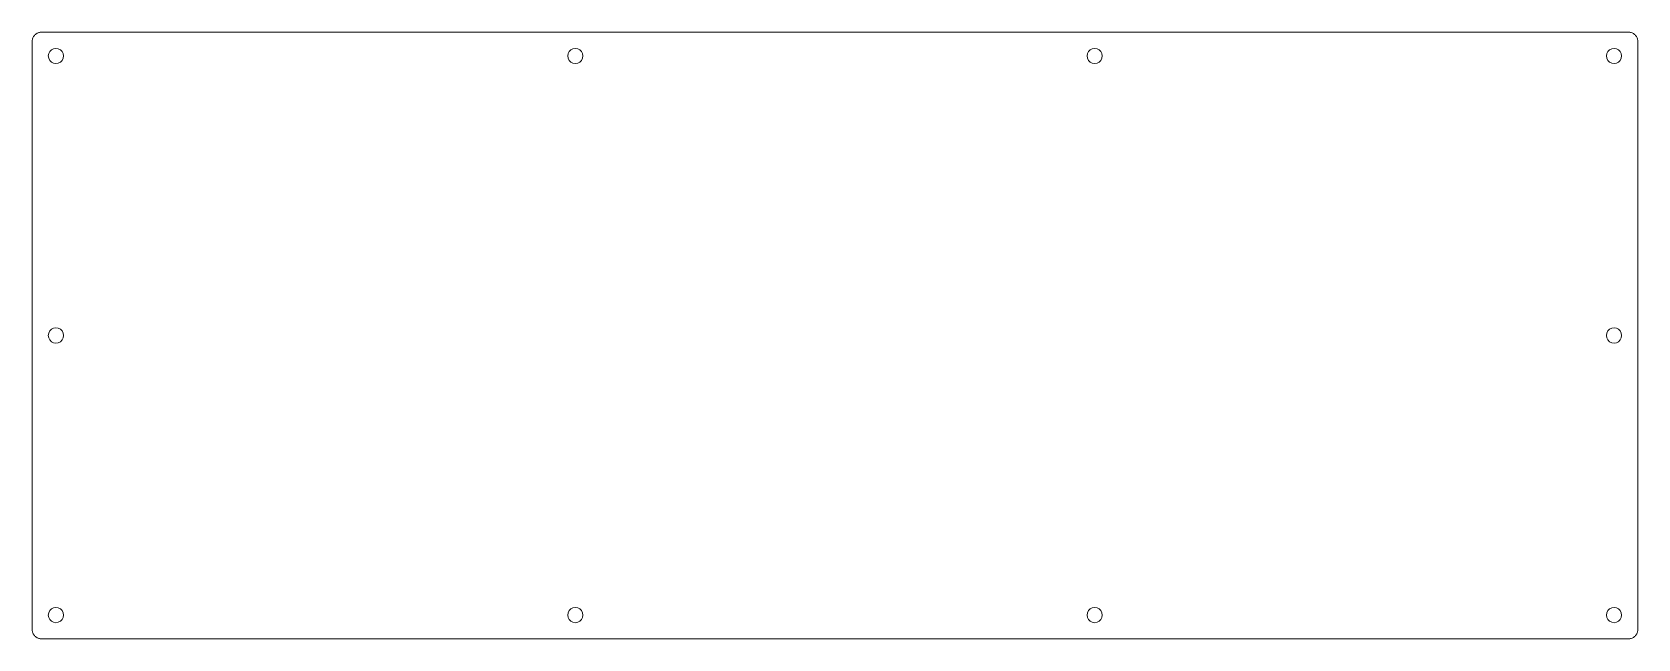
# Model space of a CAD drawing. Header units: millimetres. Extents: x 5 to 342, y 5 to 132.
import ezdxf

# ---------------------------------------------------------------- set-up
doc = ezdxf.new("R2010")
doc.units = ezdxf.units.MM
doc.header["$MEASUREMENT"] = 0
doc.layers.add('Layer 1', color=7, linetype='Continuous')

msp = doc.modelspace()

# ---------------------------------------------------------------- linework, layer by layer
at = {"layer": 'Layer 1', "color": 7, "lineweight": 15}
for points in [[(339.8, 132.25), (339.96, 132.24), (340.11, 132.23), (340.27, 132.2), (340.42, 132.15), (340.57, 132.1), (340.71, 132.03), (340.85, 131.96), (340.98, 131.87), (341.1, 131.77), (341.22, 131.67), (341.32, 131.55), (341.42, 131.43), (341.51, 131.3), (341.58, 131.16), (341.65, 131.02), (341.7, 130.87), (341.75, 130.72), (341.78, 130.56), (341.8, 130.41), (341.8, 130.25), (341.8, 7), (341.8, 6.84), (341.78, 6.69), (341.75, 6.53), (341.7, 6.38), (341.65, 6.24), (341.58, 6.09), (341.51, 5.96), (341.42, 5.82), (341.32, 5.7), (341.22, 5.59), (341.1, 5.48), (340.98, 5.38), (340.85, 5.29), (340.71, 5.22), (340.57, 5.15), (340.42, 5.1), (340.27, 5.06), (340.11, 5.02), (339.96, 5.01), (339.8, 5), (7, 5), (6.84, 5.01), (6.69, 5.02), (6.53, 5.06), (6.38, 5.1), (6.24, 5.15), (6.09, 5.22), (5.96, 5.29), (5.82, 5.38), (5.7, 5.48), (5.59, 5.59), (5.48, 5.7), (5.38, 5.82), (5.29, 5.96), (5.22, 6.09), (5.15, 6.24), (5.1, 6.38), (5.06, 6.53), (5.02, 6.69), (5.01, 6.84), (5, 7), (5, 130.25), (5.01, 130.41), (5.02, 130.56), (5.06, 130.72), (5.1, 130.87), (5.15, 131.02), (5.22, 131.16), (5.29, 131.3), (5.38, 131.43), (5.48, 131.55), (5.59, 131.67), (5.7, 131.77), (5.82, 131.87), (5.96, 131.96), (6.09, 132.03), (6.24, 132.1), (6.38, 132.15), (6.53, 132.2), (6.69, 132.23), (6.84, 132.24), (7, 132.25), (339.8, 132.25)], [(9.51, 128.77), (9.06, 128.55), (8.71, 128.19), (8.48, 127.75), (8.4, 127.25), (8.48, 126.76), (8.71, 126.31), (9.06, 125.96), (9.51, 125.73), (10, 125.65), (10.49, 125.73), (10.94, 125.96), (11.29, 126.31), (11.52, 126.76), (11.6, 127.25), (11.52, 127.75), (11.29, 128.19), (10.94, 128.55), (10.49, 128.77), (10, 128.85), (9.51, 128.77)], [(118.44, 128.77), (117.99, 128.55), (117.64, 128.19), (117.41, 127.75), (117.33, 127.25), (117.41, 126.76), (117.64, 126.31), (117.99, 125.96), (118.44, 125.73), (118.93, 125.65), (119.43, 125.73), (119.88, 125.96), (120.23, 126.31), (120.46, 126.76), (120.53, 127.25), (120.46, 127.75), (120.23, 128.19), (119.88, 128.55), (119.43, 128.77), (118.93, 128.85), (118.44, 128.77)], [(227.37, 128.77), (226.93, 128.55), (226.57, 128.19), (226.35, 127.75), (226.27, 127.25), (226.35, 126.76), (226.57, 126.31), (226.93, 125.96), (227.37, 125.73), (227.87, 125.65), (228.36, 125.73), (228.81, 125.96), (229.16, 126.31), (229.39, 126.76), (229.47, 127.25), (229.39, 127.75), (229.16, 128.19), (228.81, 128.55), (228.36, 128.77), (227.87, 128.85), (227.37, 128.77)], [(336.31, 128.77), (335.86, 128.55), (335.51, 128.19), (335.28, 127.75), (335.2, 127.25), (335.28, 126.76), (335.51, 126.31), (335.86, 125.96), (336.31, 125.73), (336.8, 125.65), (337.3, 125.73), (337.74, 125.96), (338.1, 126.31), (338.32, 126.76), (338.4, 127.25), (338.32, 127.75), (338.1, 128.19), (337.74, 128.55), (337.3, 128.77), (336.8, 128.85), (336.31, 128.77)], [(9.51, 70.15), (9.06, 69.92), (8.71, 69.57), (8.48, 69.12), (8.4, 68.63), (8.48, 68.13), (8.71, 67.69), (9.06, 67.33), (9.51, 67.1), (10, 67.03), (10.49, 67.1), (10.94, 67.33), (11.29, 67.69), (11.52, 68.13), (11.6, 68.63), (11.52, 69.12), (11.29, 69.57), (10.94, 69.92), (10.49, 70.15), (10, 70.23), (9.51, 70.15)], [(336.31, 70.15), (335.86, 69.92), (335.51, 69.57), (335.28, 69.12), (335.2, 68.63), (335.28, 68.13), (335.51, 67.69), (335.86, 67.33), (336.31, 67.1), (336.8, 67.03), (337.3, 67.1), (337.74, 67.33), (338.1, 67.69), (338.32, 68.13), (338.4, 68.63), (338.32, 69.12), (338.1, 69.57), (337.74, 69.92), (337.3, 70.15), (336.8, 70.23), (336.31, 70.15)], [(9.51, 11.52), (9.06, 11.29), (8.71, 10.94), (8.48, 10.49), (8.4, 10), (8.48, 9.51), (8.71, 9.06), (9.06, 8.71), (9.51, 8.48), (10, 8.4), (10.49, 8.48), (10.94, 8.71), (11.29, 9.06), (11.52, 9.51), (11.6, 10), (11.52, 10.49), (11.29, 10.94), (10.94, 11.29), (10.49, 11.52), (10, 11.6), (9.51, 11.52)], [(118.44, 11.52), (117.99, 11.29), (117.64, 10.94), (117.41, 10.49), (117.33, 10), (117.41, 9.51), (117.64, 9.06), (117.99, 8.71), (118.44, 8.48), (118.93, 8.4), (119.43, 8.48), (119.88, 8.71), (120.23, 9.06), (120.46, 9.51), (120.53, 10), (120.46, 10.49), (120.23, 10.94), (119.88, 11.29), (119.43, 11.52), (118.93, 11.6), (118.44, 11.52)], [(227.37, 11.52), (226.93, 11.29), (226.57, 10.94), (226.35, 10.49), (226.27, 10), (226.35, 9.51), (226.57, 9.06), (226.93, 8.71), (227.37, 8.48), (227.87, 8.4), (228.36, 8.48), (228.81, 8.71), (229.16, 9.06), (229.39, 9.51), (229.47, 10), (229.39, 10.49), (229.16, 10.94), (228.81, 11.29), (228.36, 11.52), (227.87, 11.6), (227.37, 11.52)], [(336.31, 11.52), (335.86, 11.29), (335.51, 10.94), (335.28, 10.49), (335.2, 10), (335.28, 9.51), (335.51, 9.06), (335.86, 8.71), (336.31, 8.48), (336.8, 8.4), (337.3, 8.48), (337.74, 8.71), (338.1, 9.06), (338.32, 9.51), (338.4, 10), (338.32, 10.49), (338.1, 10.94), (337.74, 11.29), (337.3, 11.52), (336.8, 11.6), (336.31, 11.52)]]:
    msp.add_lwpolyline(points, dxfattribs=at)

doc.saveas('drawing.dxf')
